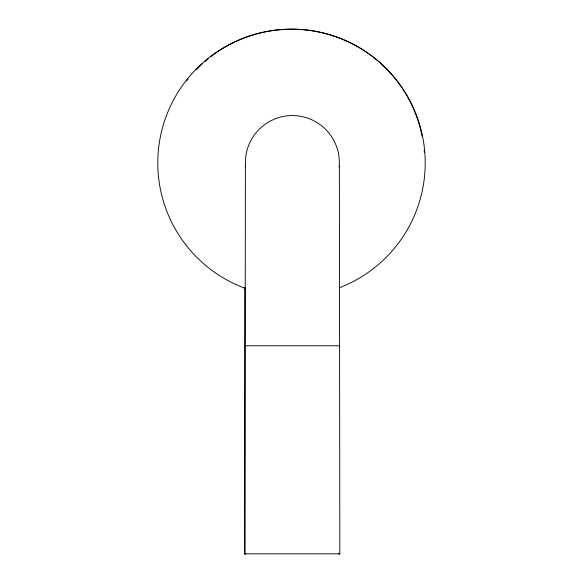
<?xml version="1.0" encoding="UTF-8"?>
<svg xmlns="http://www.w3.org/2000/svg" width="583" height="583" viewBox="0 0 583 583"><rect width="100%" height="100%" fill="white"/><g stroke="black" fill="none" stroke-linecap="round" stroke-linejoin="round"><path stroke-width="0.87" d="M244.692 553.843L245.122 553.843L244.692 553.843L244.875 287.383M244.926 553.843L245.392 166.053M339.831 553.843L339.401 553.843L339.831 553.843L339.364 166.053M244.838 345.748L339.685 345.748M339.036 553.843L244.889 553.843L245.72 553.843M338.803 553.843L339.634 553.843M245.603 166.753A46.968 46.968 0 0 1 292.375 115.565A46.968 46.968 0 0 1 339.153 166.753M244.773 288.199A133.718 133.718 0 0 1 184.111 83.245A133.718 133.718 0 0 1 397.846 81.853A133.718 133.718 0 0 1 339.853 287.579M186.502 81.008A132.837 132.837 0 0 1 188.098 78.967M196.063 69.902A132.837 132.837 0 0 1 202.235 63.89M204.808 61.594A132.837 132.837 0 0 1 208.116 58.825M210.82 56.689A132.837 132.837 0 0 1 422.121 136.284M424.162 150.786A132.837 132.837 0 0 1 424.293 152.506"/></g></svg>
